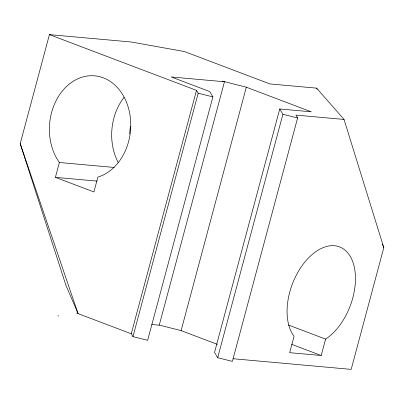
<?xml version="1.0" encoding="UTF-8"?>
<svg xmlns="http://www.w3.org/2000/svg" width="404" height="404" viewBox="0 0 404 404"><rect width="100%" height="100%" fill="white"/><g stroke="black" fill="none" stroke-linecap="round" stroke-linejoin="round"><path stroke-width="0.61" d="M151.732 324.498L159.247 325.175L224.472 81.76L171.235 76.962L209.727 91.546L212.883 96.874L147.657 340.289L132.961 336.633L131.265 333.77L78.068 313.61L65.958 285.411L20.2 143.673L49.419 34.623L131.184 41.996L184.497 51.571L269.902 83.936L316.625 88.148L344.036 119.438L383.8 247.667L351.187 369.377L233.199 358.742M55.404 177.351L59.383 162.509A51.485 40.592 -84.8 0 1 69.069 84.259A51.485 40.592 -84.8 0 1 128.043 106.6A51.485 40.592 -84.8 0 1 97.874 177.093L93.895 191.935L55.404 177.351L97.142 181.113M131.265 333.77L196.49 90.355L49.419 34.623M132.961 336.633L198.182 93.218L196.49 90.355M217.387 344.365L181.098 330.613L246.319 87.198L222.478 81.153L224.472 81.76M246.319 87.198L311.292 111.817L279.755 108.974L214.529 352.389L217.685 357.717L232.381 361.378L297.607 117.958L295.91 115.095L344.036 119.438M217.685 357.717L282.906 114.302L279.755 108.974M321.21 355.515L325.604 339.118A51.485 30.926 -69.2 0 0 353.919 265.499A51.485 30.926 -69.2 0 0 305.601 261.146A51.485 30.926 -69.2 0 0 294.067 336.274L289.673 352.672L321.21 355.515L291.739 344.349M59.383 162.509L114.201 167.453M76.619 313.065L77.401 313.135M57.807 315.837L58.681 315.918M198.182 93.218L212.883 96.874M282.906 114.302L297.607 117.958M159.09 325.033L181.098 330.613M288.471 325.048L325.604 339.118M316.625 88.148L317.11 89.304M382.336 244.188L383.8 247.667M20.2 143.673L78.068 313.61M118.16 162.408A51.485 40.592 -84.8 0 1 124.068 97.344M129.755 133.85A28.603 22.553 -84.8 0 1 130.548 126.427"/></g></svg>
